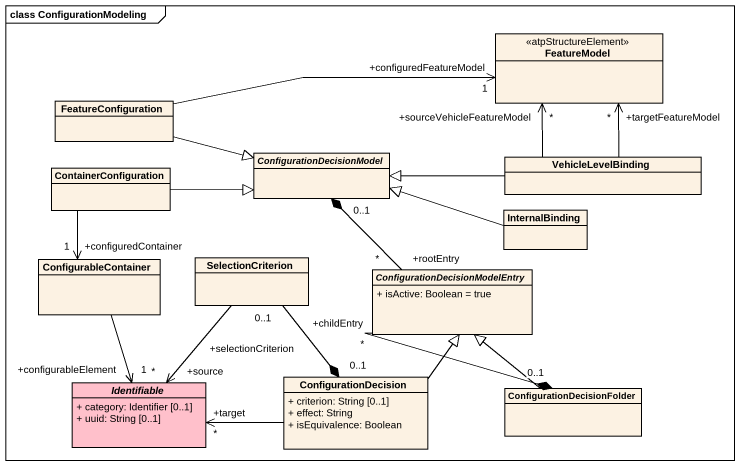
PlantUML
@startuml
mainframe class ConfigurationModeling
hide circle
hide empty members
skinparam classAttributeIconSize 0
class FeatureModel <<atpStructureElement>>
class FeatureConfiguration
abstract class ConfigurationDecisionModel
class VehicleLevelBinding
class ContainerConfiguration
class InternalBinding
class ConfigurableContainer
class SelectionCriterion
abstract class "ConfigurationDecisionModelEntry" as ConfigurationDecisionModelEn {
  + isActive: Boolean = true
}
abstract class Identifiable #FFC0CB {
  + category: Identifier [0..1]
  + uuid: String [0..1]
}
class ConfigurationDecision {
  + criterion: String [0..1]
  + effect: String
  + isEquivalence: Boolean
}
class ConfigurationDecisionFolder
FeatureConfiguration -right-> "+configuredFeatureModel\n1" FeatureModel
FeatureConfiguration -right-|> ConfigurationDecisionModel
VehicleLevelBinding -up-> "+targetFeatureModel\n*" FeatureModel
VehicleLevelBinding -up-> "+sourceVehicleFeatureModel\n*" FeatureModel
VehicleLevelBinding -left-|> ConfigurationDecisionModel
ContainerConfiguration -right-|> ConfigurationDecisionModel
ContainerConfiguration --> "+configuredContainer\n1" ConfigurableContainer
InternalBinding -left-|> ConfigurationDecisionModel
ConfigurableContainer --> "+configurableElement\n1" Identifiable
SelectionCriterion --> "+source\n*" Identifiable
ConfigurationDecisionModelEn "+rootEntry\n*" -up-* "0..1" ConfigurationDecisionModel
ConfigurationDecisionModelEn "+childEntry\n*" --* "0..1" ConfigurationDecisionFolder
ConfigurationDecision "0..1" *-up- "+selectionCriterion\n0..1" SelectionCriterion
ConfigurationDecision -up-|> ConfigurationDecisionModelEn
ConfigurationDecision -left-> "+target\n*" Identifiable
ConfigurationDecisionFolder -up-|> ConfigurationDecisionModelEn
@enduml
